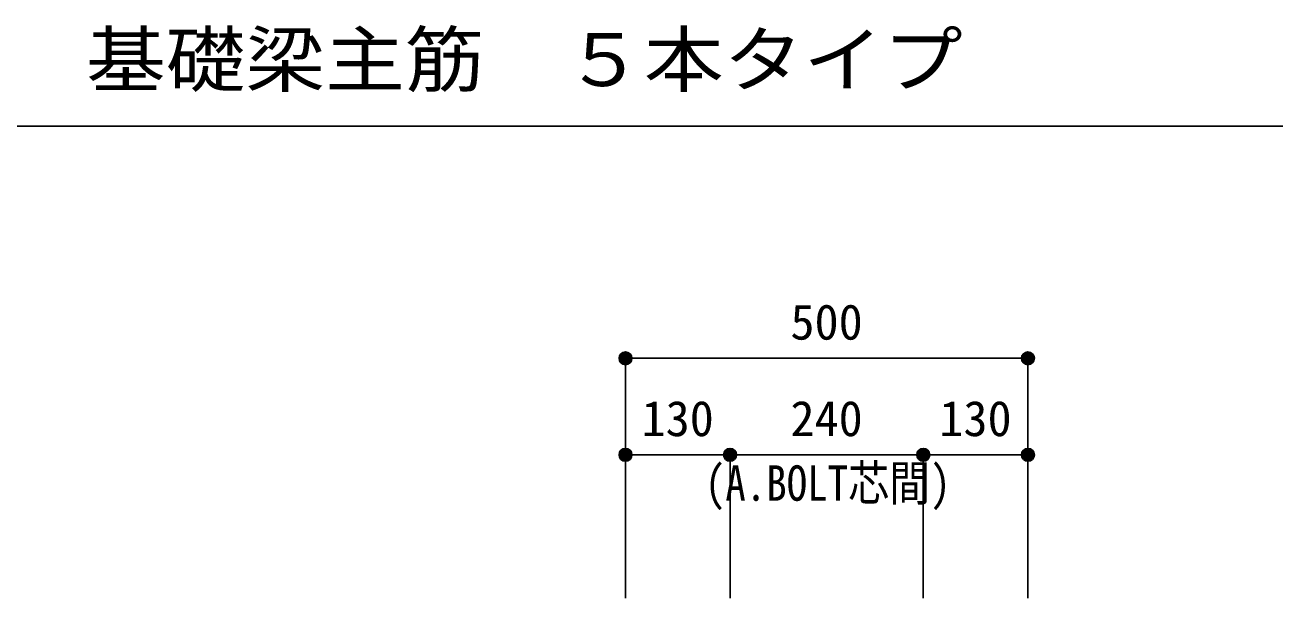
# Model space of a CAD drawing. Units: millimetres at full size, sheet at 1:20; details may follow other scales. Extents: x -3982 to 3969, y -2797 to 2801.
# Drawn here: x -628 to 925, y -735 to -22 of the extents above; entities that cross this region are included whole.
import ezdxf
from ezdxf.enums import TextEntityAlignment as Align

# ---------------------------------------------------------------- set-up
doc = ezdxf.new("R2010")
doc.units = ezdxf.units.MM
doc.header["$LTSCALE"] = 20
doc.header["$PDMODE"] = 32
doc.header["$PDSIZE"] = 10
for name, color, linetype in [('6-7_文字', 7, 'Continuous'), ('6-D_寸法', 4, 'Continuous'), ('F-0_枠', 6, 'Continuous')]:
    doc.layers.add(name, color=color, linetype=linetype)
doc.styles.add('ＭＳ ゴシック', font='')
doc.styles.get('ＭＳ ゴシック').set_extended_font_data('MS Gothic')

msp = doc.modelspace()

# ---------------------------------------------------------------- linework, layer by layer
at = {"layer": '6-D_寸法'}
for p, q in [((118.29, -436.65), (618.29, -436.65)), ((118.29, -436.65), (118.29, -556.65)), ((618.29, -436.65), (618.29, -556.65)), ((118.29, -556.65), (248.29, -556.65)), ((118.29, -556.65), (118.29, -734.67)), ((248.29, -556.65), (248.29, -734.67)), ((248.29, -556.65), (488.29, -556.65)), ((488.29, -556.65), (488.29, -734.67)), ((618.29, -556.65), (488.29, -556.65)), ((488.29, -556.65), (488.29, -734.67)), ((618.29, -556.65), (618.29, -734.67))]:
    msp.add_line(p, q, dxfattribs=at)
for centre, radius in [((118.29, -436.65), 8), ((118.29, -436.65), 7.2), ((118.29, -436.65), 6.4), ((118.29, -436.65), 5.6), ((118.29, -436.65), 4.8), ((118.29, -436.65), 4), ((118.29, -436.65), 3.2), ((118.29, -436.65), 2.4), ((618.29, -436.65), 8), ((618.29, -436.65), 7.2), ((618.29, -436.65), 6.4), ((618.29, -436.65), 5.6), ((618.29, -436.65), 4.8), ((618.29, -436.65), 4), ((618.29, -436.65), 3.2), ((618.29, -436.65), 2.4), ((118.29, -436.65), 1.6), ((118.29, -436.65), 0.8), ((618.29, -436.65), 1.6), ((618.29, -436.65), 0.8), ((118.29, -556.65), 8), ((118.29, -556.65), 7.2), ((118.29, -556.65), 6.4), ((118.29, -556.65), 5.6), ((118.29, -556.65), 4.8), ((118.29, -556.65), 4), ((118.29, -556.65), 3.2), ((118.29, -556.65), 2.4), ((118.29, -556.65), 1.6), ((118.29, -556.65), 0.8), ((248.29, -556.65), 8), ((248.29, -556.65), 7.2), ((248.29, -556.65), 6.4), ((248.29, -556.65), 5.6), ((248.29, -556.65), 4.8), ((248.29, -556.65), 4), ((248.29, -556.65), 3.2), ((248.29, -556.65), 2.4), ((248.29, -556.65), 1.6), ((248.29, -556.65), 0.8), ((488.29, -556.65), 8), ((488.29, -556.65), 7.2), ((488.29, -556.65), 6.4), ((488.29, -556.65), 5.6), ((488.29, -556.65), 4.8), ((488.29, -556.65), 4), ((488.29, -556.65), 3.2), ((488.29, -556.65), 2.4), ((488.29, -556.65), 1.6), ((488.29, -556.65), 0.8), ((618.29, -556.65), 8), ((618.29, -556.65), 7.2), ((618.29, -556.65), 6.4), ((618.29, -556.65), 5.6), ((618.29, -556.65), 4.8), ((618.29, -556.65), 4), ((618.29, -556.65), 3.2), ((618.29, -556.65), 2.4), ((618.29, -556.65), 1.6), ((618.29, -556.65), 0.8)]:
    msp.add_circle(centre, radius, dxfattribs=at)
at = {"layer": '6-D_寸法', "color": 7}
for p in [(118.29, -436.65), (618.29, -436.65), (118.29, -556.65), (248.29, -556.65), (488.29, -556.65), (618.29, -556.65)]:
    msp.add_point(p, dxfattribs=at)
at = {"layer": 'F-0_枠', "color": 2}
msp.add_line((-3981.92, -148.03), (2482.4, -148.03), dxfattribs=at)

# ---------------------------------------------------------------- texts
at = {"layer": '6-7_文字', "color": 2, "style": 'ＭＳ ゴシック', "width": 1.1}
msp.add_text('\u3000\u3000基礎梁主筋\u3000５本タイプ', height=65.98, dxfattribs=at).set_placement((-749.76, -118.03), align=Align.BOTTOM_LEFT)
at = {"layer": '6-7_文字', "color": 4, "style": 'ＭＳ ゴシック', "width": 0.85}
msp.add_text('(A.BOLT芯間)', height=43.99, dxfattribs=at).set_placement((216.91, -626.93), align=Align.BOTTOM_LEFT)
at = {"layer": '6-D_寸法', "style": 'ＭＳ ゴシック'}
for s, p in [('500', (323.29, -426.65)), ('130', (138.29, -546.65)), ('240', (323.29, -546.65)), ('130', (508.29, -546.65))]:
    msp.add_text(s, height=43.99, dxfattribs=at).set_placement(p, align=Align.BOTTOM_LEFT)

doc.saveas('drawing.dxf')
